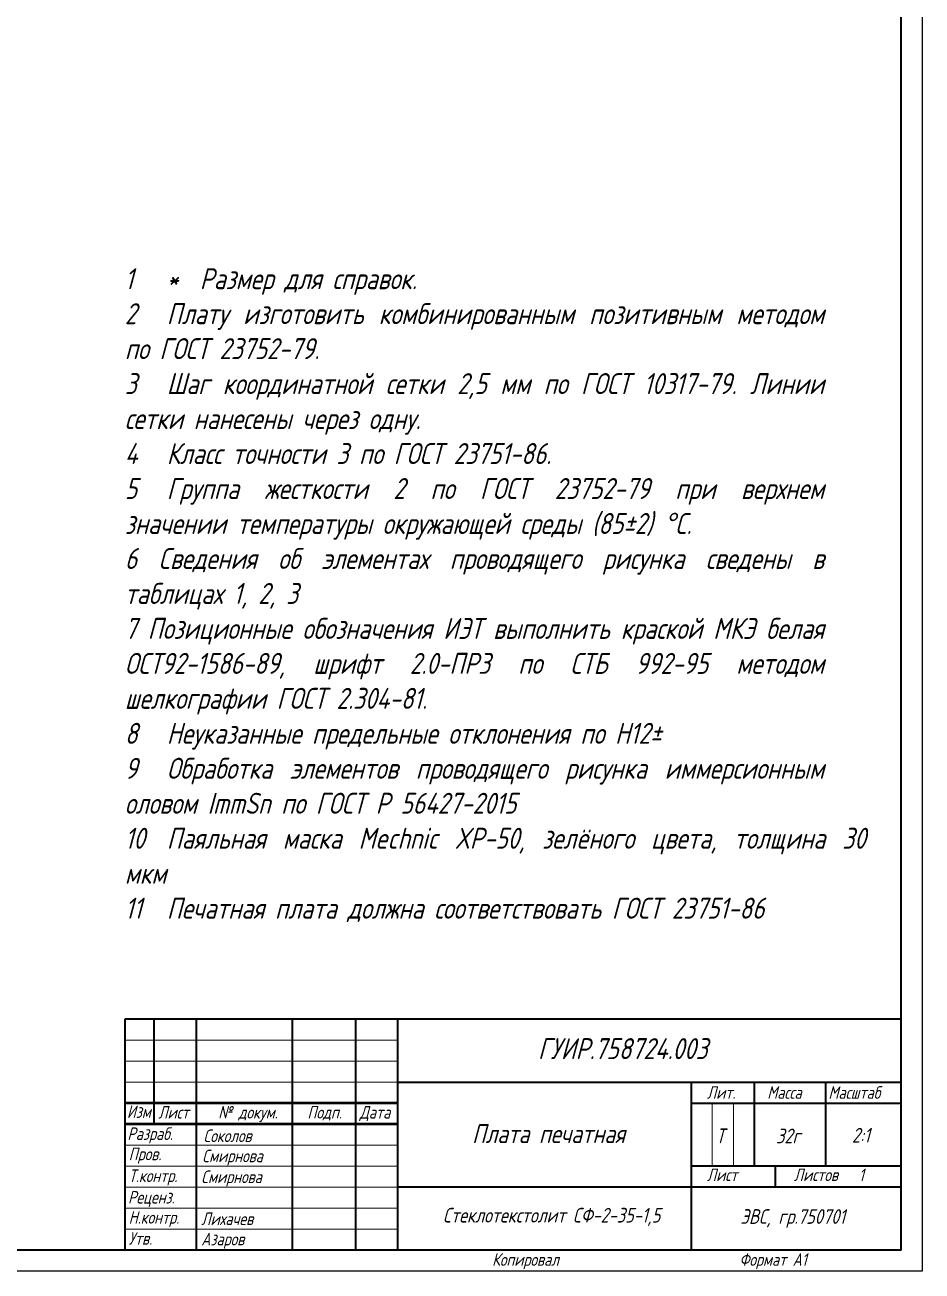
# Model space of a CAD drawing. Extents: x 260 to 1101, y 70 to 664.
# Drawn here: x 887.2 to 1101, y 70 to 367 of the extents above; entities that cross this region are included whole.
import ezdxf

# ---------------------------------------------------------------- set-up
doc = ezdxf.new("R2010")
doc.units = 0
doc.header["$MEASUREMENT"] = 0
doc.layers.get('0').update_dxf_attribs({"linetype": 'CONTINUOUS', "lineweight": 15})
doc.layers.add('KONTUR', color=7, linetype='CONTINUOUS')
for name, color, linetype, lineweight in [('Основная', 7, 'CONTINUOUS', 40), ('текст', 7, 'CONTINUOUS', 30), ('тонкая', 7, 'CONTINUOUS', 20)]:
    doc.layers.add(name, color=color, linetype=linetype, lineweight=lineweight)
doc.styles.add('GOST type A0', font='', dxfattribs={"oblique": 15, "height": 3.5})
doc.styles.get('GOST type A0').set_extended_font_data('GOST type A')

msp = doc.modelspace()

# ---------------------------------------------------------------- linework, layer by layer
for p, q in [((976, 125), (911, 125)), ((976, 120), (911, 120)), ((976, 115), (911, 115)), ((1046, 75), (1046, 75)), ((1046, 75), (1046, 75))]:
    msp.add_line(p, q)
at = {"lineweight": 50}
for p, q in [((976, 110), (911, 110)), ((976, 105), (911, 105))]:
    msp.add_line(p, q, dxfattribs=at)
at = {"layer": 'KONTUR'}
for p, q in [((1101, 664), (1101, 70)), ((1101, 70), (260, 70))]:
    msp.add_line(p, q, dxfattribs=at)
at = {"layer": 'Основная'}
for p, q in [((1096, 75), (1096, 659)), ((911, 130), (911, 75)), ((1096, 130), (911, 130)), ((918, 105), (918, 130)), ((928, 130), (928, 75)), ((951, 75), (951, 130)), ((966, 130), (966, 75)), ((976, 130), (976, 75)), ((976, 115), (1096, 115)), ((1046, 115), (1046, 75)), ((1061, 115), (1061, 95)), ((1078, 115), (1078, 95)), ((1046, 110), (1096, 110)), ((1096, 95), (1046, 95)), ((1066, 95), (1066, 90)), ((1096, 90), (976, 90)), ((1096, 75), (268, 75))]:
    msp.add_line(p, q, dxfattribs=at)
at = {"layer": 'тонкая'}
for p, q in [((1050.988, 109.791), (1050.988, 95)), ((1056.066, 109.791), (1056.066, 95)), ((911, 100), (976, 100)), ((976, 95), (911, 95)), ((976, 90), (911, 90))]:
    msp.add_line(p, q, dxfattribs=at)
for points in [[(911, 85), (976, 85)], [(911, 80), (976, 80)]]:
    msp.add_lwpolyline(points, dxfattribs=at)

# ---------------------------------------------------------------- texts
at = {"insert": (1085.94, 94.409), "char_height": 3, "attachment_point": 1, "style": 'GOST type A0'}
msp.add_mtext_dynamic_manual_height_columns('1', width=6.6124, gutter_width=17.5, heights=[0], dxfattribs=at)
at = {"layer": 'текст', "style": 'GOST type A0', "oblique": 15}
for s, p in [('Лит.', (1049.718, 111.065)), ('Масса', (1064.092, 111.065)), ('Масштаб', (1078.685, 111.065)), ('Изм', (911.501, 106.497)), ('Лист', (918.977, 106.347)), ('№ докум. ', (933.261, 106.347)), ('Подп.', (954.513, 106.347)), ('Дата', (966.965, 106.347)), ('Разраб.', (911.618, 101.246)), ('Пров.', (911.919, 96.414)), ('Т.контр.', (911.919, 91.219)), ('Лист', (1049.718, 91.451)), ('Листов', (1070.442, 91.451)), ('Реценз.', (911.768, 86.095)), ('Н.контр.', (911.919, 81.297)), ('Утв.', (911.919, 76.277)), ('Формат А1', (1057.464, 71.25)), ('Копировал', (998.536, 71.25))]:
    msp.add_text(s, height=3, dxfattribs=at).set_placement(p)
at = {"layer": 'тонкая', "style": 'GOST type A0', "oblique": 15}
for s, p in [('Т', (1051.901, 100.47)), ('32г', (1066.208, 100.455)), ('2:1', (1084.297, 100.631))]:
    msp.add_text(s, height=3.5, dxfattribs=at).set_placement(p)
at = {"layer": 'тонкая', "insert": (911, 309.015), "char_height": 5, "width": 174.32317, "attachment_point": 1, "style": 'GOST type A0'}
msp.add_mtext('\\pxr1.64197,qj,t2;1^I*  Размер для справок.\\P2^IПлату изготовить комбинированным позитивным методом по ГОСТ 23752-79.\\P3^IШаг координатной сетки 2,5 мм по ГОСТ 10317-79. Линии сетки нанесены через одну.\\P\\pr0.64197;4^IКласс точности 3 по ГОСТ 23751-86.\\P\\pr1.64197;5^IГруппа жесткости 2 по ГОСТ 23752-79 при верхнем значении температуры окружающей среды (85±2) {\\fArial|b0|i0|c204|p34;°}С.\\P6 Сведения об элементах проводящего рисунка сведены в таблицах 1, 2, 3\\P7 Позиционные обозначения ИЭТ выполнить краской МКЭ белая ОСТ92-1586-89, шрифт 2.0-ПРЗ по СТБ 992-95 методом шелкографии ГОСТ 2.304-81.\\P8^IНеуказанные предельные отклонения по Н12±\\P9^IОбработка элементов проводящего рисунка иммерсионным оловом ImmSn по ГОСТ Р 56427-2015\\P10^IПаяльная маска Mechnic XP-50, зелёного цвета, толщина 30 мкм \\P11^IПечатная плата должна соответствовать ГОСТ 23751-86', dxfattribs=at)
at = {"layer": 'тонкая', "attachment_point": 1, "style": 'GOST type A0'}
for s, width, gutter_width, heights, insert, char_height in [('ГУИР.758724.003', 52.32757, 47.884, [3.685], (1009.456, 125.515), 5), ('\\pxqc;Плата печатная', 41.14795, 12.5, [4.931], (991.404, 105), 4.5), ('Соколов', 7.56222, 12.5, [0], (929.749, 103.739), 3), ('Смирнова', 7.56222, 12.5, [0], (929.462, 98.941), 3), ('Смирнова', 7.56222, 12.5, [0], (929.216, 93.967), 3), ('Лихачев', 7.56222, 12.5, [0], (929.216, 83.967), 3), ('\\pxqc;Стеклотекстолит СФ-2-35-1,5', 58.59201, 12.5, [4.931], (983.423, 85.064), 3.5), ('ЭВС, гр.750701', 28.58922, 12.5, [2.556], (1057.711, 84.754), 3.5), ('Азаров', 7.56222, 12.5, [0], (929.216, 79.122), 3)]:
    msp.add_mtext_dynamic_manual_height_columns(s, width=width, gutter_width=gutter_width, heights=heights, dxfattribs=dict(at, insert=insert, char_height=char_height))

doc.saveas('drawing.dxf')
